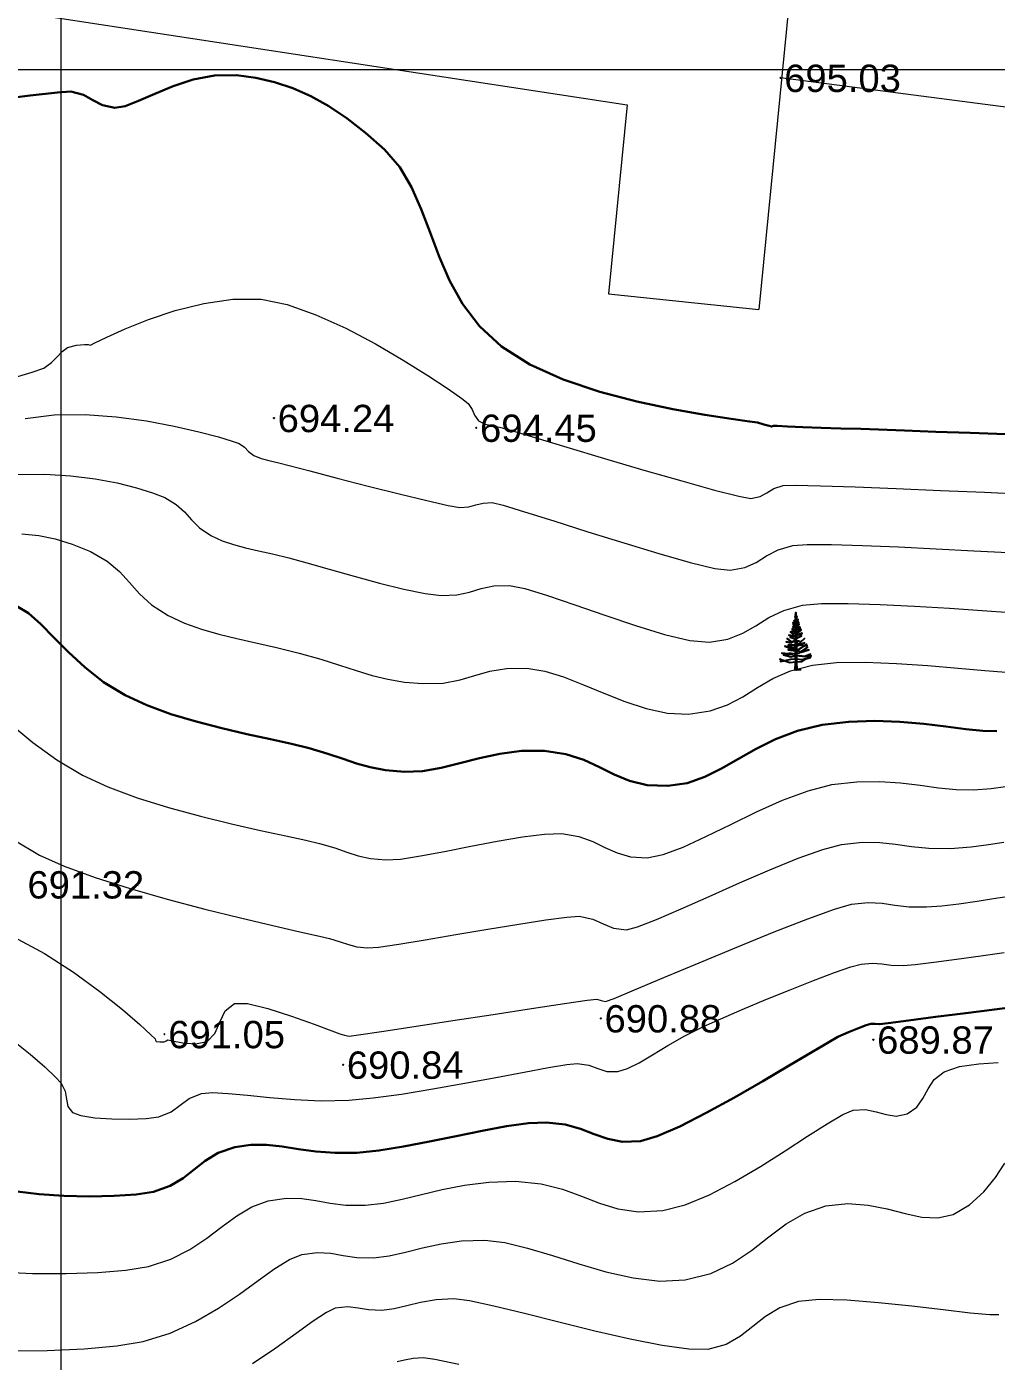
# Model space of a CAD drawing. Header units: feet. Extents: x 3381 to 1374491, y 675186 to 8751562.
# Drawn here: x 675268.17 to 675303.65, y 4375876.8 to 4375925.62 of the extents above; entities that cross this region are included whole.
import ezdxf

# ---------------------------------------------------------------- set-up
doc = ezdxf.new("R2010")
doc.units = ezdxf.units.FT
doc.header["$MEASUREMENT"] = 0
doc.header["$PDMODE"] = 34
doc.header["$PDSIZE"] = 0.01
doc.layers.get('0').update_dxf_attribs({"linetype": 'CONTINUOUS'})
for name, color, linetype in [('0_Point_Height', 2, 'CONTINUOUS'), ('0_Point_Point', 7, 'CONTINUOUS'), ('Aqaclar', 3, 'CONTINUOUS')]:
    doc.layers.add(name, color=color, linetype=linetype)
for name, color, linetype, lineweight in [('ANA HORIZONTAL', 24, 'CONTINUOUS', 30), ('das tikili', 5, 'CONTINUOUS', 0), ('HORIZANTAL', 24, 'CONTINUOUS', 13), ('km setka', 170, 'CONTINUOUS', 15)]:
    doc.layers.add(name, color=color, linetype=linetype, lineweight=lineweight)
doc.styles.get("Standard").update_dxf_attribs({"font": 'arial.ttf', "height": 2.5})

msp = doc.modelspace()

# ---------------------------------------------------------------- linework, layer by layer
at = {"linetype": 'Continuous'}
for points, knots in [([(675269.972, 4376077.97), (675271.793, 4376074.5), (675278.099, 4376062.482), (675287.996, 4376044.5), (675301.991, 4376025.236), (675312.762, 4376005.038), (675323.725, 4375987.152), (675332.853, 4375969.749), (675346.268, 4375951.228), (675362.867, 4375936.939), (675374.402, 4375922.102), (675382.333, 4375911.619), (675393.651, 4375899.701), (675401.9, 4375889.009), (675406.344, 4375883.249)], [0, 0, 0, 0, 11.75951, 40.72321, 61.46233, 83.054979, 109.290717, 124.392744, 141.962718, 177.533008, 189.558821, 198.276488, 216.955448, 238.768866, 238.768866, 238.768866, 238.768866]), ([(675274.73, 4376057.44), (675270.79, 4376053.677), (675270.261, 4376053.626), (675268.672, 4376053.466), (675267.609, 4376053.35), (675264.657, 4376052.943), (675262.78, 4376052.589), (675260.002, 4376051.711), (675259.051, 4376051.34), (675257.56, 4376050.602), (675257, 4376050.286), (675255.84, 4376049.531), (675255.252, 4376049.084), (675254.137, 4376048.134), (675253.607, 4376047.631), (675252.365, 4376046.359), (675251.675, 4376045.573), (675250.564, 4376044.255), (675250.13, 4376043.725), (675249.274, 4376042.678), (675248.849, 4376042.158), (675247.583, 4376040.603), (675246.75, 4376039.575), (675244.27, 4376036.507), (675242.643, 4376034.484), (675239.734, 4376030.889), (675238.458, 4376029.318), (675236.422, 4376026.84), (675235.681, 4376025.942), (675234.248, 4376024.22), (675233.559, 4376023.398), (675232.331, 4376021.944), (675231.796, 4376021.315), (675230.427, 4376019.713), (675229.554, 4376018.708), (675228.122, 4376016.767), (675227.535, 4376015.857), (675226.77, 4376014.203), (675226.521, 4376013.5), (675226.287, 4376012.378), (675226.233, 4376011.984), (675226.185, 4376011.19), (675226.19, 4376010.795), (675226.31, 4376009.195), (675226.625, 4376008.022), (675227.338, 4376006.178), (675227.674, 4376005.471), (675228.4, 4376004.135), (675228.791, 4376003.503), (675230.079, 4376001.58), (675231.026, 4376000.387), (675232.49, 4375998.453), (675233.041, 4375997.702), (675234.042, 4375996.171), (675234.49, 4375995.394), (675235.16, 4375993.923), (675235.401, 4375993.237), (675235.746, 4375991.801), (675235.851, 4375991.059), (675235.929, 4375989.462), (675235.883, 4375988.608), (675235.619, 4375986.928), (675235.402, 4375986.097), (675234.607, 4375983.863), (675233.875, 4375982.511), (675232.402, 4375980.364), (675231.748, 4375979.535), (675230.357, 4375977.928), (675229.619, 4375977.145), (675228.117, 4375975.593), (675227.355, 4375974.824), (675226.033, 4375973.439), (675225.469, 4375972.831), (675224.374, 4375971.579), (675223.845, 4375970.94), (675222.306, 4375968.993), (675221.34, 4375967.656), (675219.641, 4375965.192), (675218.893, 4375964.071), (675217.424, 4375961.802), (675216.705, 4375960.656), (675214.604, 4375957.181), (675213.278, 4375954.818), (675210.882, 4375950.129), (675209.803, 4375947.808), (675208.139, 4375943.783), (675207.503, 4375942.1), (675206.344, 4375938.694), (675205.822, 4375936.977), (675204.809, 4375933.348), (675204.327, 4375931.436), (675203.543, 4375928.143), (675203.228, 4375926.766), (675202.615, 4375924.002), (675202.319, 4375922.614), (675201.895, 4375920.441), (675201.749, 4375919.666), (675201.511, 4375918.266), (675201.415, 4375917.647), (675201.175, 4375915.683), (675201.1, 4375914.339), (675201.102, 4375911.322), (675201.224, 4375909.651), (675201.664, 4375906.359), (675201.98, 4375904.74), (675202.62, 4375902.024), (675202.913, 4375900.916), (675203.478, 4375898.918), (675203.744, 4375898.025), (675204.237, 4375896.411), (675204.463, 4375895.68), (675204.959, 4375894.207), (675205.228, 4375893.467), (675205.684, 4375892.376), (675205.841, 4375892.023), (675206.343, 4375890.969), (675206.704, 4375890.308), (675207.385, 4375889.038), (675207.705, 4375888.429), (675208.104, 4375887.527), (675208.225, 4375887.223), (675208.412, 4375886.669), (675208.482, 4375886.422), (675208.605, 4375885.898), (675208.657, 4375885.624), (675208.791, 4375884.788), (675208.854, 4375884.197), (675206.669, 4375879.784)], [0, 0, 0, 0, 1.504182, 1.504182, 4.512547, 4.512547, 9.897023, 9.897023, 12.795834, 12.795834, 14.604059, 14.604059, 16.662244, 16.662244, 18.72043, 18.72043, 21.69221, 21.69221, 23.690537, 23.690537, 25.688865, 25.688865, 29.68552, 29.68552, 37.678831, 37.678831, 43.858623, 43.858623, 47.338723, 47.338723, 50.479181, 50.479181, 52.843093, 52.843093, 56.452422, 56.452422, 59.343353, 59.343353, 61.301717, 61.301717, 62.310714, 62.310714, 63.319712, 63.319712, 66.426739, 66.426739, 68.50177, 68.50177, 70.576802, 70.576802, 75.092259, 75.092259, 77.984383, 77.984383, 80.876507, 80.876507, 83.368148, 83.368148, 85.859789, 85.859789, 88.693846, 88.693846, 91.527902, 91.527902, 96.504404, 96.504404, 99.813748, 99.813748, 103.123092, 103.123092, 106.359907, 106.359907, 108.778682, 108.778682, 111.197456, 111.197456, 116.035005, 116.035005, 120.025858, 120.025858, 124.016711, 124.016711, 131.998417, 131.998417, 139.538843, 139.538843, 144.840516, 144.840516, 150.142189, 150.142189, 155.992549, 155.992549, 160.212599, 160.212599, 164.43265, 164.43265, 166.77754, 166.77754, 168.584028, 168.584028, 172.423705, 172.423705, 177.221179, 177.221179, 182.018653, 182.018653, 185.384546, 185.384546, 188.140377, 188.140377, 190.397291, 190.397291, 192.654204, 192.654204, 193.73589, 193.73589, 195.899262, 195.899262, 198.062634, 198.062634, 199.190084, 199.190084, 200.13488, 200.13488, 201.079676, 201.079676, 202.923933, 202.923933, 202.923933, 202.923933]), ([(675278.632, 4376050.97), (675271.07, 4376050.69), (675270.541, 4376050.639), (675268.963, 4376050.48), (675267.926, 4376050.366), (675265.126, 4376049.978), (675263.418, 4376049.647), (675261, 4376048.879), (675260.192, 4376048.56), (675258.943, 4376047.938), (675258.474, 4376047.67), (675257.326, 4376046.912), (675256.655, 4376046.366), (675255.344, 4376045.142), (675254.707, 4376044.465), (675253.444, 4376043.03), (675252.818, 4376042.271), (675250.67, 4376039.65), (675249.192, 4376037.824), (675246.264, 4376034.199), (675244.815, 4376032.398), (675240.428, 4376026.976), (675237.451, 4376023.334), (675233.732, 4376018.961), (675233.248, 4376018.398), (675232.306, 4376017.289), (675231.85, 4376016.739), (675230.862, 4376015.45), (675230.365, 4376014.715), (675229.679, 4376013.396), (675229.452, 4376012.81), (675229.263, 4376011.97), (675229.224, 4376011.71), (675229.188, 4376011.181), (675229.19, 4376010.905), (675229.274, 4376009.795), (675229.505, 4376008.893), (675230.056, 4376007.466), (675230.301, 4376006.938), (675230.838, 4376005.918), (675231.132, 4376005.423), (675232.216, 4376003.743), (675233.108, 4376002.596), (675234.627, 4376000.605), (675235.24, 4375999.79), (675236.409, 4375998.054), (675236.965, 4375997.136), (675237.711, 4375995.582), (675237.958, 4375994.986), (675238.368, 4375993.752), (675238.529, 4375993.121), (675238.886, 4375991.207), (675238.955, 4375989.901), (675238.785, 4375987.5), (675238.584, 4375986.405), (675237.982, 4375984.295), (675237.581, 4375983.276), (675236.626, 4375981.337), (675236.075, 4375980.416), (675234.694, 4375978.4), (675233.831, 4375977.336), (675232.046, 4375975.329), (675231.126, 4375974.384), (675229.46, 4375972.678), (675228.71, 4375971.912), (675227.533, 4375970.637), (675227.088, 4375970.133), (675226.216, 4375969.098), (675225.79, 4375968.569), (675224.536, 4375966.952), (675223.731, 4375965.836), (675222.205, 4375963.627), (675221.478, 4375962.54), (675220.057, 4375960.351), (675219.362, 4375959.246), (675217.332, 4375955.903), (675216.052, 4375953.635), (675213.675, 4375949.019), (675212.579, 4375946.672), (675210.925, 4375942.668), (675210.308, 4375941.034), (675209.186, 4375937.727), (675208.677, 4375936.05), (675207.679, 4375932.468), (675207.2, 4375930.558), (675206.429, 4375927.304), (675206.122, 4375925.965), (675205.531, 4375923.292), (675205.248, 4375921.957), (675204.833, 4375919.831), (675204.683, 4375919.036), (675204.45, 4375917.648), (675204.361, 4375917.05), (675204.224, 4375915.857), (675204.174, 4375915.257), (675204.08, 4375913.448), (675204.089, 4375912.233), (675204.278, 4375909.099), (675204.558, 4375907.191), (675205.348, 4375903.383), (675205.855, 4375901.484), (675206.601, 4375898.944), (675206.795, 4375898.303), (675207.188, 4375897.025), (675207.386, 4375896.396), (675207.781, 4375895.233), (675207.976, 4375894.697), (675208.327, 4375893.823), (675208.475, 4375893.479), (675208.757, 4375892.872), (675208.889, 4375892.606), (675209.168, 4375892.062), (675209.315, 4375891.787), (675209.766, 4375890.946), (675210.082, 4375890.367), (675210.607, 4375889.295), (675210.824, 4375888.815), (675211.143, 4375887.972), (675211.261, 4375887.619), (675211.458, 4375886.9), (675211.536, 4375886.543), (675211.73, 4375885.484), (675211.807, 4375884.796), (675211.885, 4375884.054), (675211.894, 4375883.973), (675213.628, 4375879.661)], [0, 0, 0, 0, 1.519576, 1.519576, 4.558728, 4.558728, 9.930594, 9.930594, 12.837598, 12.837598, 14.698947, 14.698947, 17.596272, 17.596272, 20.493598, 20.493598, 23.430765, 23.430765, 30.540606, 30.540606, 37.650448, 37.650448, 51.870131, 51.870131, 53.943342, 53.943342, 56.016553, 56.016553, 58.839775, 58.839775, 61.186701, 61.186701, 62.257023, 62.257023, 63.327345, 63.327345, 66.426341, 66.426341, 68.26825, 68.26825, 70.110159, 70.110159, 74.62153, 74.62153, 77.595, 77.595, 80.568471, 80.568471, 82.304355, 82.304355, 84.04024, 84.04024, 87.512009, 87.512009, 90.504027, 90.504027, 93.496045, 93.496045, 96.488063, 96.488063, 100.372173, 100.372173, 104.256283, 104.256283, 107.517701, 107.517701, 109.618427, 109.618427, 111.719153, 111.719153, 115.920605, 115.920605, 119.858792, 119.858792, 123.796978, 123.796978, 131.673352, 131.673352, 139.553481, 139.553481, 144.894421, 144.894421, 150.235361, 150.235361, 156.190392, 156.190392, 160.321983, 160.321983, 164.453574, 164.453574, 166.899961, 166.899961, 168.797126, 168.797126, 170.694291, 170.694291, 174.488621, 174.488621, 180.488906, 180.488906, 186.48919, 186.48919, 188.508696, 188.508696, 190.528201, 190.528201, 192.322947, 192.322947, 193.52533, 193.52533, 194.478712, 194.478712, 195.432094, 195.432094, 197.338858, 197.338858, 198.784376, 198.784376, 199.759029, 199.759029, 200.733681, 200.733681, 202.682985, 202.682985, 202.923933, 202.923933, 202.923933, 202.923933])]:
    msp.add_open_spline(points, degree=3, knots=knots, dxfattribs=at)
at = {"layer": '0_Point_Point'}
for p in [(675295.75, 4375923.748), (675277.216, 4375911.303, 694.235), (675284.621, 4375910.946, 694.452), (675289.176, 4375889.342, 690.883), (675273.213, 4375888.765, 691.051), (675299.151, 4375888.564, 689.868), (675279.747, 4375887.647, 690.837)]:
    msp.add_point(p, dxfattribs=at)
at = {"layer": 'ANA HORIZONTAL', "color": 16, "lineweight": 30}
for points, elevation in [([(675266.899, 4375922.928), (675268.293, 4375923.107), (675269.292, 4375923.218), (675269.784, 4375923.245), (675270.243, 4375923.124), (675270.592, 4375922.931), (675270.939, 4375922.745), (675271.393, 4375922.648), (675271.769, 4375922.714), (675272.261, 4375922.905), (675272.852, 4375923.168), (675273.525, 4375923.447), (675274.261, 4375923.69), (675275.042, 4375923.841), (675275.851, 4375923.849), (675276.553, 4375923.748), (675277.235, 4375923.59), (675277.904, 4375923.367), (675278.565, 4375923.076), (675279.226, 4375922.711), (675279.892, 4375922.268), (675280.57, 4375921.742), (675281.267, 4375921.127), (675281.821, 4375920.486), (675282.253, 4375919.752), (675282.607, 4375918.948), (675282.927, 4375918.097), (675283.257, 4375917.22), (675283.639, 4375916.341), (675284.119, 4375915.483), (675284.739, 4375914.667), (675285.543, 4375913.917), (675286.577, 4375913.263), (675287.801, 4375912.716), (675289.135, 4375912.266), (675290.498, 4375911.905), (675291.809, 4375911.625), (675292.987, 4375911.417), (675293.95, 4375911.273), (675294.618, 4375911.184), (675294.91, 4375911.141), (675295.145, 4375911.074), (675295.341, 4375911.017), (675295.427, 4375910.994), (675295.494, 4375911.021), (675295.635, 4375911.015), (675296.011, 4375910.999), (675296.564, 4375910.977), (675297.235, 4375910.951), (675297.964, 4375910.926), (675298.694, 4375910.905), (675299.343, 4375910.883), (675300.284, 4375910.847), (675301.431, 4375910.803), (675302.698, 4375910.758), (675304, 4375910.72)], 695), ([(675267.782, 4375904.44), (675268.229, 4375904.166), (675268.683, 4375903.768), (675269.167, 4375903.282), (675269.697, 4375902.743), (675270.296, 4375902.187), (675270.981, 4375901.648), (675271.773, 4375901.162), (675272.57, 4375900.796), (675273.448, 4375900.476), (675274.372, 4375900.198), (675275.31, 4375899.956), (675276.226, 4375899.743), (675277.087, 4375899.554), (675277.859, 4375899.383), (675278.508, 4375899.224), (675279.192, 4375899.023), (675279.748, 4375898.835), (675280.24, 4375898.668), (675280.735, 4375898.529), (675281.296, 4375898.426), (675281.989, 4375898.365), (675282.657, 4375898.391), (675283.331, 4375898.508), (675284.02, 4375898.677), (675284.733, 4375898.861), (675285.48, 4375899.023), (675286.27, 4375899.125), (675287.112, 4375899.13), (675287.9, 4375899.013), (675288.553, 4375898.801), (675289.124, 4375898.539), (675289.665, 4375898.269), (675290.229, 4375898.035), (675290.867, 4375897.879), (675291.631, 4375897.846), (675292.334, 4375897.952), (675292.98, 4375898.174), (675293.599, 4375898.479), (675294.218, 4375898.833), (675294.867, 4375899.204), (675295.574, 4375899.557), (675296.368, 4375899.861), (675297.276, 4375900.081), (675298.247, 4375900.197), (675299.202, 4375900.226), (675300.123, 4375900.19), (675300.995, 4375900.113), (675301.802, 4375900.017), (675302.528, 4375899.926), (675303.157, 4375899.862), (675303.673, 4375899.849)], 692.5), ([(675267.818, 4375883.006), (675268.619, 4375882.91), (675269.523, 4375882.851), (675270.462, 4375882.829), (675271.368, 4375882.846), (675272.174, 4375882.903), (675272.811, 4375883.003), (675273.423, 4375883.214), (675273.896, 4375883.498), (675274.298, 4375883.817), (675274.7, 4375884.137), (675275.173, 4375884.421), (675275.786, 4375884.633), (675276.375, 4375884.719), (675276.944, 4375884.716), (675277.516, 4375884.654), (675278.112, 4375884.564), (675278.752, 4375884.477), (675279.459, 4375884.421), (675280.253, 4375884.427), (675281.054, 4375884.508), (675281.952, 4375884.652), (675282.908, 4375884.836), (675283.883, 4375885.036), (675284.837, 4375885.23), (675285.731, 4375885.394), (675286.527, 4375885.505), (675287.184, 4375885.54), (675287.87, 4375885.465), (675288.435, 4375885.303), (675288.935, 4375885.107), (675289.428, 4375884.932), (675289.973, 4375884.83), (675290.626, 4375884.855), (675291.239, 4375885.033), (675292.064, 4375885.393), (675293.03, 4375885.883), (675294.066, 4375886.452), (675295.104, 4375887.047), (675296.071, 4375887.618), (675296.899, 4375888.112), (675297.516, 4375888.478), (675297.854, 4375888.665), (675298.243, 4375888.838), (675298.601, 4375888.985), (675298.886, 4375889.091), (675299.057, 4375889.142), (675299.216, 4375889.142), (675299.378, 4375889.13), (675299.697, 4375889.168), (675300.432, 4375889.264), (675301.428, 4375889.394), (675302.53, 4375889.538), (675303.582, 4375889.672), (675304.428, 4375889.775)], 690)]:
    msp.add_lwpolyline(points, dxfattribs=dict(at, elevation=elevation))
at = {"layer": 'Aqaclar', "color": 3}
msp.add_lwpolyline([(675296.504, 4375902.09), (675296.292, 4375902.082), (675296.295, 4375902.377), (675296.088, 4375902.353), (675295.878, 4375902.429), (675295.728, 4375902.483), (675295.878, 4375902.429), (675295.753, 4375902.402), (675295.878, 4375902.429), (675296.132, 4375902.483), (675296.297, 4375902.49), (675296.295, 4375902.377), (675296.341, 4375902.382), (675296.344, 4375902.084), (675296.341, 4375902.382), (675296.517, 4375902.402), (675296.684, 4375902.495), (675296.852, 4375902.539), (675296.684, 4375902.495), (675296.877, 4375902.604), (675296.684, 4375902.495), (675296.542, 4375902.458), (675296.339, 4375902.488), (675296.341, 4375902.382), (675296.339, 4375902.488), (675296.321, 4375902.491), (675296.297, 4375902.49), (675296.298, 4375902.612), (675296.296, 4375902.612), (675296.125, 4375902.572), (675295.866, 4375902.645), (675296.125, 4375902.572), (675296.296, 4375902.612), (675296.298, 4375902.612), (675296.299, 4375902.659), (675296.29, 4375902.661), (675296.075, 4375902.709), (675296.204, 4375902.68), (675296.132, 4375902.669), (675295.803, 4375902.701), (675296.132, 4375902.669), (675296.204, 4375902.68), (675296.299, 4375902.695), (675296.299, 4375902.659), (675296.299, 4375902.695), (675296.337, 4375902.701), (675296.339, 4375902.488), (675296.338, 4375902.613), (675296.34, 4375902.612), (675296.643, 4375902.58), (675296.846, 4375902.669), (675296.643, 4375902.58), (675296.338, 4375902.613), (675296.337, 4375902.701), (675296.448, 4375902.718), (675296.744, 4375902.928), (675296.482, 4375902.742), (675296.504, 4375902.734), (675296.789, 4375902.831), (675296.504, 4375902.734), (675296.397, 4375902.774), (675296.336, 4375902.784), (675296.337, 4375902.701), (675296.336, 4375902.784), (675296.301, 4375902.789), (675296.299, 4375902.695), (675296.301, 4375902.789), (675296.037, 4375902.831), (675296.301, 4375902.789), (675296.301, 4375902.839), (675296.233, 4375902.839), (675295.911, 4375902.961), (675296.233, 4375902.839), (675296.301, 4375902.839), (675296.302, 4375902.942), (675296.214, 4375902.904), (675296.005, 4375902.952), (675296.214, 4375902.904), (675296.334, 4375902.955), (675296.335, 4375902.839), (675296.301, 4375902.839), (675296.335, 4375902.839), (675296.336, 4375902.784), (675296.335, 4375902.839), (675296.416, 4375902.839), (675296.615, 4375902.972), (675296.707, 4375903.033), (675296.615, 4375902.972), (675296.637, 4375902.969), (675296.732, 4375902.985), (675296.637, 4375902.969), (675296.479, 4375902.993), (675296.452, 4375903.006), (675296.334, 4375902.955), (675296.452, 4375903.006), (675296.631, 4375903.082), (675296.452, 4375903.006), (675296.391, 4375903.034), (675296.498, 4375903.058), (675296.391, 4375903.034), (675296.321, 4375903.066), (675296.332, 4375903.061), (675296.333, 4375903.021), (675296.391, 4375903.034), (675296.333, 4375903.021), (675296.334, 4375902.955), (675296.333, 4375903.021), (675296.303, 4375903.014), (675296.302, 4375902.942), (675296.303, 4375903.014), (675296.208, 4375902.993), (675296.031, 4375903.001), (675296.208, 4375902.993), (675296.303, 4375903.014), (675296.305, 4375903.106), (675296.359, 4375903.098), (675296.332, 4375903.102), (675296.332, 4375903.061), (675296.332, 4375903.102), (675296.305, 4375903.106), (675296.132, 4375903.131), (675295.999, 4375903.236), (675296.132, 4375903.131), (675296.196, 4375903.121), (675296.132, 4375903.082), (675295.961, 4375903.122), (675296.132, 4375903.082), (675296.196, 4375903.121), (675296.306, 4375903.19), (675296.305, 4375903.106), (675296.332, 4375903.102), (675296.331, 4375903.166), (675296.492, 4375903.122), (675296.631, 4375903.244), (675296.492, 4375903.122), (675296.331, 4375903.166), (675296.33, 4375903.246), (675296.517, 4375903.333), (675296.29, 4375903.228), (675296.107, 4375903.293), (675296.29, 4375903.228), (675296.306, 4375903.235), (675296.306, 4375903.19), (675296.308, 4375903.347), (675296.29, 4375903.341), (675296.201, 4375903.333), (675296.056, 4375903.357), (675296.201, 4375903.333), (675296.29, 4375903.341), (675296.308, 4375903.347), (675296.329, 4375903.354), (675296.33, 4375903.246), (675296.329, 4375903.354), (675296.549, 4375903.43), (675296.443, 4375903.394), (675296.517, 4375903.39), (675296.365, 4375903.398), (675296.252, 4375903.454), (675296.309, 4375903.426), (675296.308, 4375903.347), (675296.329, 4375903.354), (675296.327, 4375903.448), (675296.201, 4375903.414), (675296.113, 4375903.487), (675296.201, 4375903.414), (675296.309, 4375903.443), (675296.309, 4375903.426), (675296.309, 4375903.443), (675296.41, 4375903.471), (675296.511, 4375903.552), (675296.41, 4375903.471), (675296.327, 4375903.448), (675296.327, 4375903.49), (675296.359, 4375903.487), (675296.486, 4375903.6), (675296.359, 4375903.487), (675296.327, 4375903.49), (675296.309, 4375903.491), (675296.309, 4375903.443), (675296.309, 4375903.491), (675296.17, 4375903.503), (675296.309, 4375903.491), (675296.31, 4375903.507), (675296.182, 4375903.592), (675296.31, 4375903.507), (675296.311, 4375903.618), (675296.315, 4375903.616), (675296.201, 4375903.665), (675296.315, 4375903.616), (675296.422, 4375903.681), (675296.325, 4375903.623), (675296.327, 4375903.49), (675296.326, 4375903.556), (675296.467, 4375903.649), (675296.326, 4375903.556), (675296.324, 4375903.693), (675296.384, 4375903.706), (675296.441, 4375903.77), (675296.384, 4375903.706), (675296.324, 4375903.693), (675296.312, 4375903.69), (675296.311, 4375903.618), (675296.312, 4375903.69), (675296.271, 4375903.681), (675296.22, 4375903.746), (675296.271, 4375903.681), (675296.312, 4375903.69), (675296.313, 4375903.784), (675296.201, 4375903.811), (675296.334, 4375903.778), (675296.422, 4375903.827), (675296.334, 4375903.778), (675296.323, 4375903.781), (675296.324, 4375903.693), (675296.323, 4375903.781), (675296.323, 4375903.825), (675296.403, 4375903.867), (675296.323, 4375903.825), (675296.322, 4375903.898), (675296.353, 4375903.892), (675296.322, 4375903.898), (675296.271, 4375903.908), (675296.314, 4375903.899), (675296.313, 4375903.784), (675296.314, 4375903.827), (675296.271, 4375903.835), (675296.314, 4375903.827), (675296.314, 4375903.857), (675296.239, 4375903.884), (675296.314, 4375903.857), (675296.314, 4375903.899), (675296.315, 4375903.939), (675296.29, 4375903.948), (675296.321, 4375903.936), (675296.353, 4375903.924), (675296.378, 4375903.892), (675296.365, 4375903.909), (675296.397, 4375903.932), (675296.353, 4375903.9), (675296.365, 4375903.909), (675296.353, 4375903.924), (675296.321, 4375903.936), (675296.322, 4375903.898), (675296.321, 4375903.936), (675296.321, 4375903.998), (675296.359, 4375904.029), (675296.325, 4375904.002), (675296.347, 4375903.989), (675296.325, 4375904.002), (675296.316, 4375904.009), (675296.271, 4375904.038), (675296.316, 4375904.009), (675296.317, 4375904.068), (675296.29, 4375904.102), (675296.317, 4375904.068), (675296.318, 4375904.191), (675296.32, 4375904.006), (675296.321, 4375903.998), (675296.32, 4375904.006), (675296.316, 4375904.009), (675296.316, 4375903.995), (675296.321, 4375903.998), (675296.309, 4375903.989), (675296.316, 4375903.995), (675296.315, 4375903.939)], dxfattribs=at)
at = {"layer": 'das tikili', "color": 0, "lineweight": 20}
for points in [[(675296.837, 4375934.33), (675294.954, 4375915.279)], [(675318.763, 4375931.829), (675317.941, 4375920.862), (675295.75, 4375923.748)], [(675268.419, 4375926.084), (675290.142, 4375922.761)], [(675290.142, 4375922.761), (675289.458, 4375915.843)], [(675289.458, 4375915.843), (675294.954, 4375915.279)]]:
    msp.add_lwpolyline(points, dxfattribs=at)
at = {"layer": 'HORIZANTAL', "color": 16, "linetype": 'Continuous', "lineweight": 20}
for points, elevation in [([(675267.472, 4375912.715), (675268.365, 4375912.984), (675268.791, 4375913.134), (675269.073, 4375913.332), (675269.284, 4375913.548), (675269.468, 4375913.745), (675269.667, 4375913.886), (675269.991, 4375913.975), (675270.285, 4375914), (675270.419, 4375913.998), (675270.501, 4375913.968), (675270.663, 4375914.051), (675271.105, 4375914.268), (675271.777, 4375914.571), (675272.625, 4375914.91), (675273.598, 4375915.236), (675274.644, 4375915.501), (675275.709, 4375915.655), (675276.743, 4375915.649), (675277.698, 4375915.454), (675278.75, 4375915.083), (675279.844, 4375914.588), (675280.928, 4375914.018), (675281.949, 4375913.426), (675282.852, 4375912.86), (675283.585, 4375912.374), (675284.095, 4375912.016), (675284.327, 4375911.838), (675284.473, 4375911.621), (675284.549, 4375911.405), (675284.702, 4375911.206), (675284.94, 4375911.084), (675285.201, 4375911.032), (675285.522, 4375910.963), (675285.914, 4375910.845), (675286.762, 4375910.589), (675287.937, 4375910.236), (675289.311, 4375909.827), (675290.755, 4375909.402), (675292.141, 4375909.003), (675293.341, 4375908.67), (675294.226, 4375908.443), (675294.668, 4375908.365), (675295.002, 4375908.436), (675295.255, 4375908.574), (675295.511, 4375908.724), (675295.851, 4375908.833), (675296.293, 4375908.844), (675297.211, 4375908.825), (675298.483, 4375908.784), (675299.989, 4375908.727), (675301.606, 4375908.66), (675303.213, 4375908.591), (675304.688, 4375908.526)], 694.5), ([(675268.106, 4375911.291), (675269.179, 4375911.426), (675270.309, 4375911.436), (675271.447, 4375911.352), (675272.548, 4375911.202), (675273.567, 4375911.011), (675274.461, 4375910.806), (675275.183, 4375910.614), (675275.691, 4375910.461), (675275.938, 4375910.373), (675276.14, 4375910.235), (675276.28, 4375910.08), (675276.479, 4375909.929), (675276.744, 4375909.823), (675277.033, 4375909.752), (675277.391, 4375909.667), (675277.771, 4375909.567), (675278.524, 4375909.369), (675279.527, 4375909.109), (675280.658, 4375908.818), (675281.795, 4375908.532), (675282.814, 4375908.283), (675283.594, 4375908.106), (675284.012, 4375908.033), (675284.344, 4375908.055), (675284.606, 4375908.125), (675284.867, 4375908.193), (675285.198, 4375908.21), (675285.599, 4375908.115), (675286.387, 4375907.878), (675287.457, 4375907.542), (675288.703, 4375907.147), (675290.02, 4375906.735), (675291.305, 4375906.346), (675292.451, 4375906.022), (675293.354, 4375905.805), (675293.909, 4375905.735), (675294.445, 4375905.832), (675294.861, 4375906.025), (675295.24, 4375906.261), (675295.661, 4375906.485), (675296.207, 4375906.645), (675296.733, 4375906.678), (675297.614, 4375906.675), (675298.756, 4375906.643), (675300.067, 4375906.59), (675301.453, 4375906.523), (675302.821, 4375906.453), (675304.078, 4375906.385)], 694), ([(675267.832, 4375909.235), (675268.829, 4375909.252), (675269.783, 4375909.196), (675270.675, 4375909.083), (675271.484, 4375908.93), (675272.191, 4375908.754), (675272.776, 4375908.57), (675273.22, 4375908.396), (675273.643, 4375908.147), (675273.942, 4375907.869), (675274.198, 4375907.577), (675274.493, 4375907.285), (675274.91, 4375907.007), (675275.326, 4375906.816), (675275.741, 4375906.673), (675276.175, 4375906.558), (675276.645, 4375906.452), (675277.168, 4375906.334), (675277.763, 4375906.186), (675278.415, 4375906.005), (675279.233, 4375905.774), (675280.146, 4375905.518), (675281.083, 4375905.266), (675281.974, 4375905.046), (675282.749, 4375904.885), (675283.337, 4375904.81), (675283.914, 4375904.836), (675284.377, 4375904.94), (675284.8, 4375905.068), (675285.262, 4375905.167), (675285.836, 4375905.183), (675286.401, 4375905.071), (675287.224, 4375904.818), (675288.224, 4375904.475), (675289.325, 4375904.089), (675290.447, 4375903.71), (675291.51, 4375903.388), (675292.438, 4375903.17), (675293.15, 4375903.105), (675293.829, 4375903.214), (675294.371, 4375903.43), (675294.845, 4375903.709), (675295.322, 4375904.004), (675295.871, 4375904.268), (675296.563, 4375904.457), (675297.257, 4375904.516), (675298.229, 4375904.522), (675299.393, 4375904.487), (675300.658, 4375904.424), (675301.935, 4375904.346), (675303.136, 4375904.266), (675304.172, 4375904.196)], 693.5), ([(675267.989, 4375907.07), (675268.614, 4375907.011), (675269.212, 4375906.889), (675269.827, 4375906.695), (675270.501, 4375906.418), (675271.112, 4375906.073), (675271.562, 4375905.692), (675271.93, 4375905.289), (675272.296, 4375904.877), (675272.74, 4375904.471), (675273.342, 4375904.085), (675273.948, 4375903.802), (675274.561, 4375903.579), (675275.193, 4375903.398), (675275.855, 4375903.238), (675276.558, 4375903.082), (675277.315, 4375902.911), (675278.136, 4375902.705), (675278.928, 4375902.479), (675279.615, 4375902.264), (675280.23, 4375902.066), (675280.807, 4375901.892), (675281.382, 4375901.75), (675281.99, 4375901.646), (675282.663, 4375901.588), (675283.412, 4375901.61), (675284.026, 4375901.724), (675284.572, 4375901.883), (675285.117, 4375902.039), (675285.729, 4375902.146), (675286.474, 4375902.157), (675287.124, 4375902.049), (675287.815, 4375901.834), (675288.54, 4375901.551), (675289.291, 4375901.237), (675290.06, 4375900.934), (675290.838, 4375900.68), (675291.617, 4375900.514), (675292.391, 4375900.476), (675293.176, 4375900.589), (675293.818, 4375900.813), (675294.375, 4375901.112), (675294.905, 4375901.445), (675295.467, 4375901.775), (675296.119, 4375902.062), (675296.919, 4375902.269), (675297.806, 4375902.359), (675298.854, 4375902.371), (675299.991, 4375902.328), (675301.148, 4375902.25), (675302.251, 4375902.156), (675303.23, 4375902.069), (675304.014, 4375902.007)], 693), ([(675267.586, 4375900.108), (675268.392, 4375899.436), (675269.269, 4375898.798), (675270.205, 4375898.24), (675271.141, 4375897.809), (675272.208, 4375897.415), (675273.353, 4375897.058), (675274.522, 4375896.74), (675275.663, 4375896.46), (675276.722, 4375896.219), (675277.647, 4375896.019), (675278.384, 4375895.86), (675278.881, 4375895.744), (675279.442, 4375895.576), (675279.888, 4375895.423), (675280.297, 4375895.294), (675280.746, 4375895.197), (675281.315, 4375895.143), (675281.847, 4375895.173), (675282.583, 4375895.284), (675283.46, 4375895.448), (675284.415, 4375895.638), (675285.384, 4375895.826), (675286.305, 4375895.984), (675287.115, 4375896.086), (675287.75, 4375896.103), (675288.375, 4375896.002), (675288.882, 4375895.818), (675289.327, 4375895.6), (675289.769, 4375895.396), (675290.265, 4375895.252), (675290.872, 4375895.217), (675291.463, 4375895.336), (675292.191, 4375895.61), (675293.024, 4375895.993), (675293.93, 4375896.437), (675294.877, 4375896.896), (675295.83, 4375897.323), (675296.76, 4375897.671), (675297.632, 4375897.893), (675298.541, 4375898), (675299.375, 4375898.012), (675300.143, 4375897.959), (675300.859, 4375897.872), (675301.535, 4375897.781), (675302.183, 4375897.715), (675302.814, 4375897.705), (675303.463, 4375897.752), (675303.99, 4375897.82)], 692), ([(675267.697, 4375895.876), (675268.636, 4375895.317), (675269.545, 4375894.906), (675270.675, 4375894.494), (675271.954, 4375894.089), (675273.314, 4375893.702), (675274.685, 4375893.342), (675275.996, 4375893.017), (675277.178, 4375892.738), (675278.162, 4375892.513), (675278.877, 4375892.351), (675279.253, 4375892.263), (675279.641, 4375892.144), (675279.944, 4375892.041), (675280.248, 4375891.963), (675280.641, 4375891.92), (675281.045, 4375891.954), (675281.78, 4375892.06), (675282.753, 4375892.218), (675283.872, 4375892.407), (675285.043, 4375892.605), (675286.173, 4375892.793), (675287.169, 4375892.948), (675287.939, 4375893.049), (675288.389, 4375893.077), (675288.88, 4375892.974), (675289.26, 4375892.799), (675289.635, 4375892.641), (675290.113, 4375892.587), (675290.525, 4375892.694), (675291.214, 4375892.962), (675292.111, 4375893.347), (675293.147, 4375893.807), (675294.252, 4375894.297), (675295.358, 4375894.775), (675296.396, 4375895.198), (675297.295, 4375895.523), (675297.988, 4375895.705), (675298.753, 4375895.791), (675299.391, 4375895.781), (675299.966, 4375895.715), (675300.543, 4375895.63), (675301.184, 4375895.566), (675301.955, 4375895.562), (675302.724, 4375895.617), (675303.359, 4375895.698), (675303.922, 4375895.793)], 691.5), ([(675267.68, 4375892.329), (675268.815, 4375891.72), (675269.884, 4375891.032), (675270.848, 4375890.327), (675271.668, 4375889.668), (675272.303, 4375889.119), (675272.714, 4375888.742), (675272.863, 4375888.599), (675272.882, 4375888.548), (675272.902, 4375888.5), (675273.039, 4375888.487), (675273.193, 4375888.485), (675273.266, 4375888.525), (675273.338, 4375888.564), (675273.505, 4375888.523), (675273.878, 4375888.443), (675274.339, 4375888.407), (675274.77, 4375888.499), (675275.056, 4375888.79), (675275.238, 4375889.21), (675275.436, 4375889.622), (675275.77, 4375889.891), (675276.249, 4375889.883), (675276.997, 4375889.703), (675277.861, 4375889.428), (675278.689, 4375889.133), (675279.328, 4375888.892), (675279.626, 4375888.782), (675279.795, 4375888.727), (675279.967, 4375888.698), (675280.313, 4375888.742), (675281.155, 4375888.866), (675282.351, 4375889.047), (675283.759, 4375889.262), (675285.238, 4375889.488), (675286.646, 4375889.702), (675287.842, 4375889.883), (675288.682, 4375890.006), (675289.027, 4375890.05), (675289.192, 4375889.998), (675289.354, 4375889.957), (675289.661, 4375890.075), (675290.41, 4375890.386), (675291.486, 4375890.838), (675292.773, 4375891.378), (675294.157, 4375891.952), (675295.521, 4375892.506), (675296.751, 4375892.987), (675297.73, 4375893.342), (675298.344, 4375893.517), (675298.966, 4375893.58), (675299.472, 4375893.554), (675299.941, 4375893.488), (675300.455, 4375893.427), (675301.096, 4375893.418), (675301.657, 4375893.461), (675302.282, 4375893.537), (675302.945, 4375893.633), (675303.624, 4375893.737), (675304.292, 4375893.836)], 691), ([(675267.618, 4375888.566), (675268.289, 4375888.035), (675268.829, 4375887.565), (675269.216, 4375887.197), (675269.427, 4375886.971), (675269.573, 4375886.679), (675269.622, 4375886.387), (675269.679, 4375886.12), (675269.849, 4375885.9), (675270.152, 4375885.789), (675270.657, 4375885.71), (675271.278, 4375885.664), (675271.933, 4375885.653), (675272.535, 4375885.679), (675273.002, 4375885.744), (675273.454, 4375885.926), (675273.782, 4375886.171), (675274.11, 4375886.417), (675274.562, 4375886.599), (675274.969, 4375886.632), (675275.538, 4375886.601), (675276.245, 4375886.531), (675277.064, 4375886.446), (675277.972, 4375886.371), (675278.942, 4375886.331), (675279.951, 4375886.351), (675280.842, 4375886.433), (675281.889, 4375886.576), (675283.028, 4375886.761), (675284.197, 4375886.97), (675285.335, 4375887.183), (675286.377, 4375887.38), (675287.263, 4375887.544), (675287.928, 4375887.655), (675288.312, 4375887.693), (675288.737, 4375887.628), (675289.071, 4375887.505), (675289.399, 4375887.402), (675289.805, 4375887.396), (675290.157, 4375887.504), (675290.581, 4375887.719), (675291.073, 4375888.01), (675291.633, 4375888.349), (675292.256, 4375888.704), (675292.94, 4375889.048), (675293.57, 4375889.33), (675294.35, 4375889.666), (675295.216, 4375890.029), (675296.109, 4375890.393), (675296.965, 4375890.731), (675297.724, 4375891.018), (675298.323, 4375891.226), (675298.701, 4375891.33), (675299.123, 4375891.364), (675299.461, 4375891.333), (675299.803, 4375891.286), (675300.237, 4375891.274), (675300.678, 4375891.315), (675301.358, 4375891.4), (675302.188, 4375891.514), (675303.078, 4375891.637), (675303.938, 4375891.754)], 690.5), ([(675267.162, 4375880.07), (675268.383, 4375880.016), (675269.61, 4375880.006), (675270.771, 4375880.043), (675271.798, 4375880.128), (675272.619, 4375880.262), (675273.441, 4375880.529), (675274.143, 4375880.889), (675274.757, 4375881.302), (675275.317, 4375881.728), (675275.858, 4375882.125), (675276.41, 4375882.451), (675277.01, 4375882.667), (675277.677, 4375882.768), (675278.238, 4375882.757), (675278.75, 4375882.681), (675279.269, 4375882.583), (675279.852, 4375882.509), (675280.555, 4375882.504), (675281.226, 4375882.583), (675281.91, 4375882.726), (675282.621, 4375882.903), (675283.375, 4375883.086), (675284.189, 4375883.247), (675285.077, 4375883.357), (675286.056, 4375883.387), (675286.991, 4375883.296), (675287.777, 4375883.097), (675288.469, 4375882.842), (675289.125, 4375882.583), (675289.802, 4375882.374), (675290.557, 4375882.267), (675291.447, 4375882.314), (675292.258, 4375882.521), (675293.149, 4375882.891), (675294.081, 4375883.374), (675295.016, 4375883.924), (675295.917, 4375884.492), (675296.746, 4375885.03), (675297.463, 4375885.491), (675298.032, 4375885.825), (675298.414, 4375885.987), (675298.866, 4375886.012), (675299.256, 4375885.93), (675299.616, 4375885.822), (675299.982, 4375885.77), (675300.387, 4375885.855), (675300.736, 4375886.092), (675300.962, 4375886.411), (675301.15, 4375886.765), (675301.381, 4375887.107), (675301.741, 4375887.391), (675302.304, 4375887.58), (675303.005, 4375887.685), (675303.712, 4375887.732)], 689.5), ([(675267.479, 4375877.183), (675268.922, 4375877.191), (675270.273, 4375877.249), (675271.464, 4375877.359), (675272.428, 4375877.521), (675273.424, 4375877.83), (675274.344, 4375878.25), (675275.188, 4375878.739), (675275.954, 4375879.254), (675276.643, 4375879.751), (675277.253, 4375880.187), (675277.783, 4375880.518), (675278.234, 4375880.702), (675278.815, 4375880.78), (675279.296, 4375880.75), (675279.748, 4375880.668), (675280.245, 4375880.592), (675280.857, 4375880.581), (675281.436, 4375880.654), (675282.027, 4375880.787), (675282.651, 4375880.945), (675283.329, 4375881.094), (675284.081, 4375881.202), (675284.928, 4375881.234), (675285.661, 4375881.147), (675286.496, 4375880.942), (675287.407, 4375880.665), (675288.37, 4375880.36), (675289.362, 4375880.073), (675290.358, 4375879.849), (675291.335, 4375879.734), (675292.267, 4375879.773), (675293.208, 4375880.012), (675293.999, 4375880.391), (675294.689, 4375880.857), (675295.327, 4375881.354), (675295.96, 4375881.828), (675296.639, 4375882.223), (675297.412, 4375882.485), (675298.216, 4375882.57), (675298.963, 4375882.512), (675299.658, 4375882.37), (675300.31, 4375882.204), (675300.924, 4375882.076), (675301.507, 4375882.046), (675302.067, 4375882.174), (675302.669, 4375882.523), (675303.189, 4375882.997), (675303.623, 4375883.528), (675303.967, 4375884.048)], 689), ([(675303.747, 4375878.493), (675303.41, 4375878.492), (675302.695, 4375878.564), (675301.708, 4375878.682), (675300.555, 4375878.817), (675299.342, 4375878.942), (675298.176, 4375879.03), (675297.163, 4375879.053), (675296.41, 4375878.983), (675295.727, 4375878.754), (675295.197, 4375878.431), (675294.744, 4375878.068), (675294.292, 4375877.713), (675293.765, 4375877.417), (675293.088, 4375877.232), (675292.399, 4375877.236), (675291.424, 4375877.372), (675290.249, 4375877.606), (675288.96, 4375877.903), (675287.642, 4375878.227), (675286.381, 4375878.542), (675285.264, 4375878.813), (675284.375, 4375879.005), (675283.799, 4375879.081), (675283.148, 4375879.05), (675282.582, 4375878.954), (675282.077, 4375878.831), (675281.61, 4375878.72), (675281.159, 4375878.657), (675280.676, 4375878.675), (675280.293, 4375878.742), (675279.917, 4375878.787), (675279.458, 4375878.736), (675279.136, 4375878.583), (675278.655, 4375878.261), (675278.032, 4375877.812), (675277.283, 4375877.278), (675276.425, 4375876.7)], 688.5), ([(675283.978, 4375876.682), (675283.097, 4375876.861), (675282.671, 4375876.928), (675282.305, 4375876.905), (675281.995, 4375876.842), (675281.72, 4375876.774)], 688)]:
    msp.add_lwpolyline(points, dxfattribs=dict(at, elevation=elevation))
at = {"layer": 'km setka', "flags": 128}
for points in [[(675269.419, 4376155.847), (675269.419, 4375700.062)], [(675069.612, 4375924.058), (675546.772, 4375924.058)]]:
    msp.add_lwpolyline(points, dxfattribs=at)

# ---------------------------------------------------------------- texts
at = {"layer": '0_Point_Height', "color": 0}
for s, p in [('695.03', (675295.886, 4375923.233)), ('694.24', (675277.352, 4375910.789, 694.235)), ('694.45', (675284.757, 4375910.432, 694.452)), ('691.32', (675268.195, 4375893.728, 691.316)), ('690.88', (675289.312, 4375888.828, 690.883)), ('691.05', (675273.349, 4375888.251, 691.051)), ('689.87', (675299.287, 4375888.05, 689.868)), ('690.84', (675279.883, 4375887.133, 690.837))]:
    msp.add_text(s, height=1, dxfattribs=at).set_placement(p)

doc.saveas('drawing.dxf')
